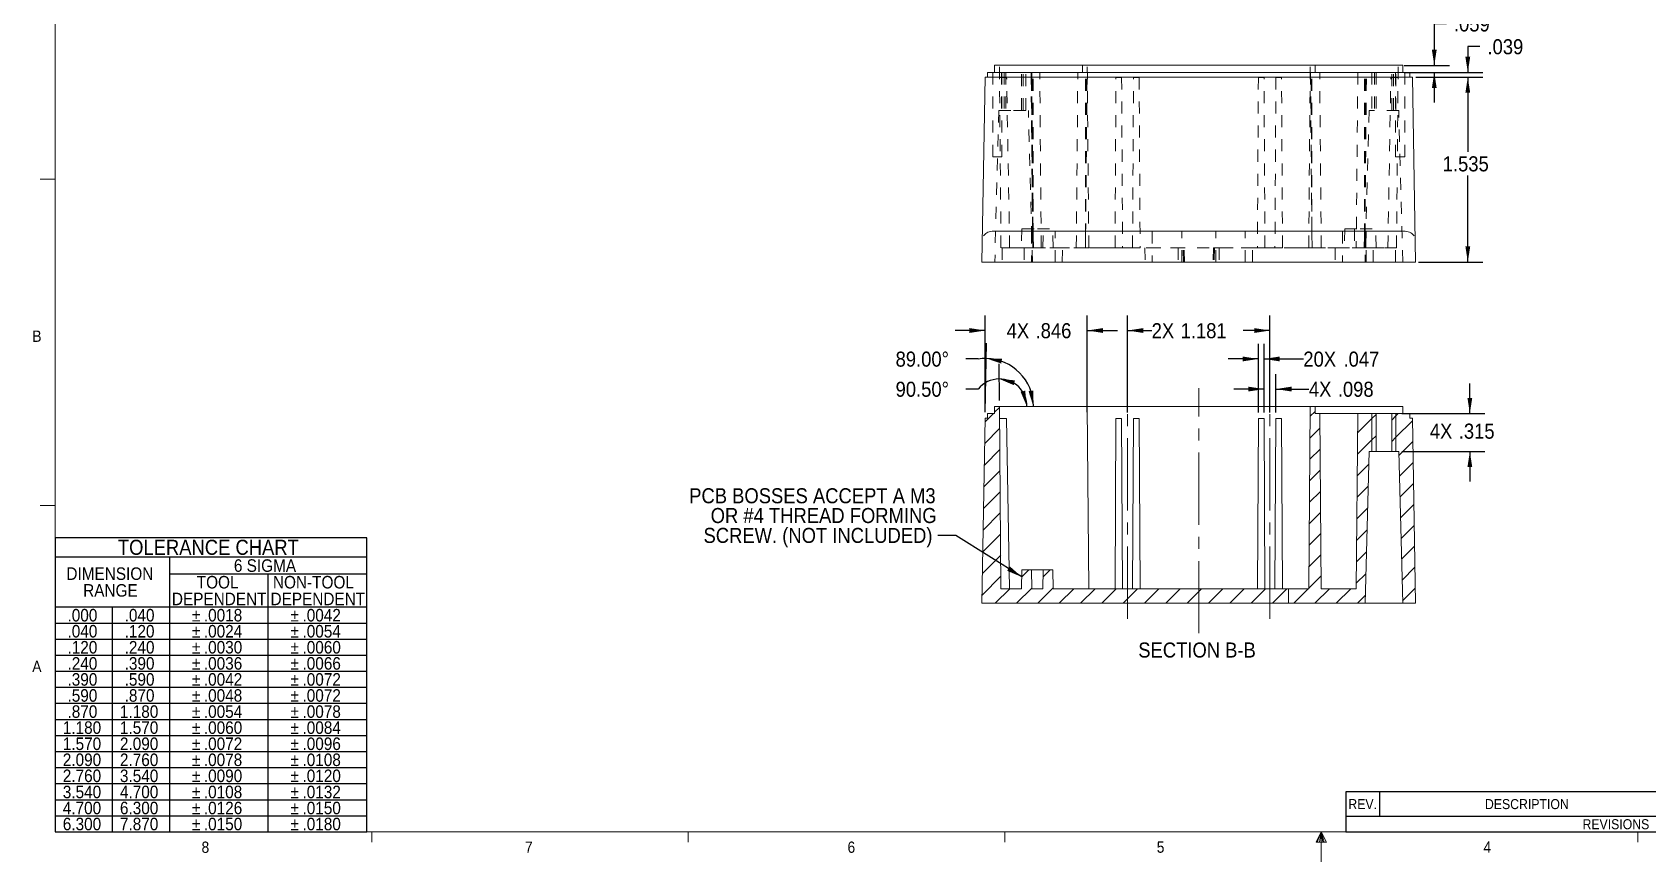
# Model space of a CAD drawing. Header units: inches. Extents: x 0.3 to 21.8, y 0.2 to 16.9.
# Drawn here: x 0.33 to 13.73, y 0.16 to 7.05 of the extents above; entities that cross this region are included whole.
import ezdxf

# ---------------------------------------------------------------- set-up
doc = ezdxf.new("R2010")
doc.units = ezdxf.units.IN
doc.header["$MEASUREMENT"] = 0
for name, pattern in [('SLD-Center', [0.75, 0.6, -0.05, 0.05, -0.05]), ('SLD-Dashed', [0.075, 0.05, -0.025]), ('SLD-Solid', [0])]:
    doc.linetypes.add(name, pattern=pattern)
doc.layers.add('SLD-0', color=7, linetype='SLD-Solid')
doc.styles.add('SLDTEXTSTYLE1', font='GOTHIC.TTF', dxfattribs={"width": 0.913})
doc.styles.get("Standard").update_dxf_attribs({"font": 'GOTHIC.TTF'})
doc.dimstyles.new('SLDDIMSTYLE1', dxfattribs={"dimtxt": 0.125, "dimasz": 0.13, "dimexe": 0, "dimexo": 0.0625, "dimgap": 0.03125, "dimtad": 0, "dimtih": 1, "dimtoh": 1, "dimdec": 3, "dimrnd": 1e-09, "dimzin": 12, "dimdsep": 46, "dimtxsty": 'SLDTEXTSTYLE1', "dimsah": 1, "dimcen": 0.09, "dimadec": 0, "dimazin": 3, "dimtfac": 1, "dimtdec": 3, "dimtofl": 0, "dimtmove": 0, "dimatfit": 3, "dimfxl": 0, "dimfrac": 2, "dimtolj": 1, "dimtzin": 12, "dimarcsym": 0})
doc.dimstyles.new('SLDDIMSTYLE12', dxfattribs={"dimtxt": 0.125, "dimasz": 0.13, "dimexe": 0, "dimexo": 0.0625, "dimgap": 0.03125, "dimtad": 0, "dimtih": 1, "dimtoh": 1, "dimdec": 4, "dimzin": 4, "dimdsep": 46, "dimtxsty": 'SLDTEXTSTYLE1', "dimsah": 1, "dimcen": 0.09, "dimazin": 1, "dimtfac": 1, "dimtofl": 0, "dimtmove": 0, "dimatfit": 3, "dimfxl": 0, "dimfrac": 2, "dimtolj": 1, "dimtzin": 12, "dimarcsym": 0})
doc.dimstyles.new('SLDDIMSTYLE13', dxfattribs={"dimtxt": 0, "dimasz": 0.13, "dimexe": 0, "dimexo": 0.0625, "dimgap": 0, "dimtad": 0, "dimtih": 1, "dimtoh": 1, "dimdec": 0, "dimrnd": 1e-09, "dimzin": 0, "dimdsep": 46, "dimtxsty": 'Standard', "dimsah": 1, "dimcen": 0.09, "dimadec": 0, "dimazin": 0, "dimtfac": 0.13, "dimtdec": 0, "dimtofl": 0, "dimtmove": 0, "dimatfit": 3, "dimfxl": 0, "dimfrac": 2, "dimtolj": 1, "dimtzin": 0, "dimarcsym": 0})
doc.dimstyles.new('SLDDIMSTYLE6', dxfattribs={"dimtxt": 0.125, "dimasz": 0.13, "dimexe": 0, "dimexo": 0.0625, "dimgap": 0.03125, "dimtad": 0, "dimtih": 1, "dimtoh": 1, "dimdec": 3, "dimrnd": 1e-09, "dimzin": 12, "dimdsep": 46, "dimtxsty": 'SLDTEXTSTYLE1', "dimsah": 1, "dimcen": 0.09, "dimadec": 0, "dimazin": 3, "dimtfac": 1, "dimtdec": 3, "dimtmove": 0, "dimatfit": 0, "dimfxl": 0, "dimfrac": 2, "dimtolj": 1, "dimtzin": 12, "dimarcsym": 0})

# ---------------------------------------------------------------- blocks, each defined once
blk = doc.blocks.new('SW_TABLEANNOTATION_0')
at = {"layer": 'SLD-0', "color": 0}
for p, q in [((0, 0), (0, -2.439)), ((2.583, 0), (0, 0)), ((2.583, -2.439), (2.583, 0)), ((0, -0.156), (2.583, -0.156)), ((0.948, -0.156), (0.948, -2.439)), ((0.948, -0.298), (2.583, -0.298)), ((1.764, -0.298), (1.764, -2.439)), ((0, -0.572), (2.583, -0.572)), ((0.471, -0.572), (0.471, -2.439)), ((0, -0.706), (2.583, -0.706)), ((0, -0.839), (2.583, -0.839)), ((0, -0.972), (2.583, -0.972)), ((0, -1.106), (2.583, -1.106)), ((0, -1.239), (2.583, -1.239)), ((0, -1.372), (2.583, -1.372)), ((0, -1.506), (2.583, -1.506)), ((0, -1.639), (2.583, -1.639)), ((0, -1.773), (2.583, -1.773)), ((0, -1.906), (2.583, -1.906)), ((0, -2.039), (2.583, -2.039)), ((0, -2.173), (2.583, -2.173)), ((0, -2.306), (2.583, -2.306)), ((0, -2.439), (2.583, -2.439))]:
    blk.add_line(p, q, dxfattribs=at)
at = {"layer": 'SLD-0', "color": 0, "attachment_point": 1, "style": 'SLDTEXTSTYLE1'}
for s, insert, char_height in [('TOLERANCE CHART', (0.519, -0.015), 0.125), ('DIMENSION ', (0.092, -0.244), 0.1042), ('6 SIGMA', (1.481, -0.177), 0.1042), ('RANGE', (0.231, -0.383), 0.1042), ('TOOL', (1.173, -0.315), 0.1042), ('NON-TOOL', (1.805, -0.315), 0.1042), ('DEPENDENT', (0.967, -0.454), 0.1042), ('DEPENDENT', (1.785, -0.454), 0.1042), ('.000', (0.101, -0.589), 0.1042), ('.040', (0.575, -0.589), 0.1042), ('%%p', (1.133, -0.589), 0.1042), ('.0018', (1.232, -0.589), 0.1042), ('%%p', (1.951, -0.589), 0.1042), ('.0042', (2.05, -0.589), 0.1042), ('.040', (0.101, -0.722), 0.1042), ('.120', (0.575, -0.722), 0.1042), ('%%p', (1.133, -0.722), 0.1042), ('.0024', (1.232, -0.722), 0.1042), ('%%p', (1.951, -0.722), 0.1042), ('.0054', (2.05, -0.722), 0.1042), ('.120', (0.101, -0.855), 0.1042), ('.240', (0.575, -0.855), 0.1042), ('%%p', (1.133, -0.855), 0.1042), ('.0030', (1.232, -0.855), 0.1042), ('%%p', (1.951, -0.855), 0.1042), ('.0060', (2.05, -0.855), 0.1042), ('.240', (0.101, -0.989), 0.1042), ('.390', (0.575, -0.989), 0.1042), ('%%p', (1.133, -0.989), 0.1042), ('.0036', (1.232, -0.989), 0.1042), ('%%p', (1.951, -0.989), 0.1042), ('.0066', (2.05, -0.989), 0.1042), ('.390', (0.101, -1.122), 0.1042), ('.590', (0.575, -1.122), 0.1042), ('%%p', (1.133, -1.122), 0.1042), ('.0042', (1.232, -1.122), 0.1042), ('%%p', (1.951, -1.122), 0.1042), ('.0072', (2.05, -1.122), 0.1042), ('.590', (0.101, -1.255), 0.1042), ('.870', (0.575, -1.255), 0.1042), ('%%p', (1.133, -1.255), 0.1042), ('.0048', (1.232, -1.255), 0.1042), ('%%p', (1.951, -1.255), 0.1042), ('.0072', (2.05, -1.255), 0.1042), ('.870', (0.101, -1.389), 0.1042), ('1.180', (0.536, -1.389), 0.1042), ('%%p', (1.133, -1.389), 0.1042), ('.0054', (1.232, -1.389), 0.1042), ('%%p', (1.951, -1.389), 0.1042), ('.0078', (2.05, -1.389), 0.1042), ('1.180', (0.062, -1.522), 0.1042), ('1.570', (0.536, -1.522), 0.1042), ('%%p', (1.133, -1.522), 0.1042), ('.0060', (1.232, -1.522), 0.1042), ('%%p', (1.951, -1.522), 0.1042), ('.0084', (2.05, -1.522), 0.1042), ('1.570', (0.062, -1.656), 0.1042), ('2.090', (0.536, -1.656), 0.1042), ('%%p', (1.133, -1.656), 0.1042), ('.0072', (1.232, -1.656), 0.1042), ('%%p', (1.951, -1.656), 0.1042), ('.0096', (2.05, -1.656), 0.1042), ('2.090', (0.062, -1.789), 0.1042), ('2.760', (0.536, -1.789), 0.1042), ('%%p', (1.133, -1.789), 0.1042), ('.0078', (1.232, -1.789), 0.1042), ('%%p', (1.951, -1.789), 0.1042), ('.0108', (2.05, -1.789), 0.1042), ('2.760', (0.062, -1.922), 0.1042), ('3.540', (0.536, -1.922), 0.1042), ('%%p', (1.133, -1.922), 0.1042), ('.0090', (1.232, -1.922), 0.1042), ('%%p', (1.951, -1.922), 0.1042), ('.0120', (2.05, -1.922), 0.1042), ('3.540', (0.062, -2.056), 0.1042), ('4.700', (0.536, -2.056), 0.1042), ('%%p', (1.133, -2.056), 0.1042), ('.0108', (1.232, -2.056), 0.1042), ('%%p', (1.951, -2.056), 0.1042), ('.0132', (2.05, -2.056), 0.1042), ('4.700', (0.062, -2.189), 0.1042), ('6.300', (0.536, -2.189), 0.1042), ('%%p', (1.133, -2.189), 0.1042), ('.0126', (1.232, -2.189), 0.1042), ('%%p', (1.951, -2.189), 0.1042), ('.0150', (2.05, -2.189), 0.1042), ('6.300', (0.062, -2.322), 0.1042), ('7.870', (0.536, -2.322), 0.1042), ('%%p', (1.133, -2.322), 0.1042), ('.0150', (1.232, -2.322), 0.1042), ('%%p', (1.951, -2.322), 0.1042), ('.0180', (2.05, -2.322), 0.1042)]:
    blk.add_mtext(s, dxfattribs=dict(at, insert=insert, char_height=char_height))
blk = doc.blocks.new('SW_TABLEANNOTATION_1')
at = {"layer": 'SLD-0', "color": 0}
for p, q in [((0, 0), (0, -0.333)), ((4.472, 0), (0, 0)), ((4.472, -0.333), (4.472, 0)), ((0.278, 0), (0.278, -0.204)), ((2.729, 0), (2.729, -0.204)), ((3.062, 0), (3.062, -0.204)), ((3.435, 0), (3.435, -0.204)), ((3.863, 0), (3.863, -0.204)), ((0, -0.204), (4.472, -0.204)), ((0, -0.333), (4.472, -0.333))]:
    blk.add_line(p, q, dxfattribs=at)
at = {"layer": 'SLD-0', "color": 0, "attachment_point": 1, "style": 'SLDTEXTSTYLE1'}
for s, insert, char_height in [('REV.', (0.021, -0.061), 0.0833), ('DESCRIPTION', (1.154, -0.061), 0.08333), ('ZONE', (2.75, -0.061), 0.0833), ('BY', (3.184, -0.061), 0.0833), ("APPR'D", (3.456, -0.061), 0.0833), ('DATE', (4.031, -0.061), 0.0833), ('REVISIONS', (1.963, -0.228), 0.0833)]:
    blk.add_mtext(s, dxfattribs=dict(at, insert=insert, char_height=char_height))
blk = doc.blocks.new('*D56')
at = {"layer": 'SLD-0'}
for p, q in [((11.828, 6.675), (12.363, 6.675)), ((12.238, 6.675), (12.238, 6.056)), ((12.238, 5.14), (12.238, 5.858)), ((11.828, 5.14), (12.363, 5.14))]:
    blk.add_line(p, q, dxfattribs=at)
for points in [[(12.238, 6.675), (12.218, 6.545), (12.258, 6.545)], [(12.238, 5.14), (12.258, 5.27), (12.218, 5.27)]]:
    blk.add_solid(points, dxfattribs=at)
at = {"layer": 'SLD-0', "insert": (12.03, 6.018), "char_height": 0.125, "attachment_point": 1, "style": 'SLDTEXTSTYLE1'}
blk.add_mtext('1.535', dxfattribs=at)
blk = doc.blocks.new('*D57')
at = {"layer": 'SLD-0'}
for p, q in [((12.338, 6.929), (12.238, 6.929)), ((12.238, 6.929), (12.238, 6.714)), ((11.808, 6.714), (12.363, 6.714)), ((11.808, 6.675), (12.363, 6.675)), ((12.238, 6.675), (12.238, 6.425))]:
    blk.add_line(p, q, dxfattribs=at)
for points in [[(12.238, 6.714), (12.258, 6.844), (12.218, 6.844)], [(12.238, 6.675), (12.218, 6.545), (12.258, 6.545)]]:
    blk.add_solid(points, dxfattribs=at)
at = {"layer": 'SLD-0', "insert": (12.401, 6.99), "char_height": 0.125, "attachment_point": 1, "style": 'SLDTEXTSTYLE1'}
blk.add_mtext('.039', dxfattribs=at)
blk = doc.blocks.new('*D58')
at = {"layer": 'SLD-0'}
for p, q in [((12.06, 7.118), (11.96, 7.118)), ((11.96, 7.118), (11.96, 6.773)), ((11.71, 6.773), (12.085, 6.773)), ((11.71, 6.714), (12.085, 6.714)), ((11.96, 6.714), (11.96, 6.464))]:
    blk.add_line(p, q, dxfattribs=at)
for points in [[(11.96, 6.773), (11.98, 6.903), (11.94, 6.903)], [(11.96, 6.714), (11.94, 6.584), (11.98, 6.584)]]:
    blk.add_solid(points, dxfattribs=at)
at = {"layer": 'SLD-0', "insert": (12.123, 7.179), "char_height": 0.125, "attachment_point": 1, "style": 'SLDTEXTSTYLE1'}
blk.add_mtext('.059', dxfattribs=at)
blk = doc.blocks.new('*D59')
at = {"layer": 'SLD-0'}
for p, q in [((9.416, 3.892), (9.416, 4.697)), ((10.597, 3.892), (10.597, 4.697)), ((9.416, 4.572), (9.616, 4.572)), ((10.597, 4.572), (10.374, 4.572))]:
    blk.add_line(p, q, dxfattribs=at)
for points in [[(9.416, 4.572), (9.546, 4.552), (9.546, 4.592)], [(10.597, 4.572), (10.467, 4.592), (10.467, 4.552)]]:
    blk.add_solid(points, dxfattribs=at)
at = {"layer": 'SLD-0', "char_height": 0.125, "attachment_point": 1, "style": 'SLDTEXTSTYLE1'}
for s, insert in [('2X ', (9.616, 4.633, -4.134)), ('1.181', (9.856, 4.633, -4.134))]:
    blk.add_mtext(s, dxfattribs=dict(at, insert=insert))
blk = doc.blocks.new('*D60')
at = {"layer": 'SLD-0'}
for p, q in [((10.548, 3.892), (10.548, 4.211)), ((10.646, 3.892), (10.646, 4.211)), ((10.548, 4.086), (10.298, 4.086)), ((10.646, 4.086), (10.92, 4.086))]:
    blk.add_line(p, q, dxfattribs=at)
for points in [[(10.548, 4.086), (10.418, 4.106), (10.418, 4.066)], [(10.646, 4.086), (10.776, 4.066), (10.776, 4.106)]]:
    blk.add_solid(points, dxfattribs=at)
at = {"layer": 'SLD-0', "char_height": 0.125, "attachment_point": 1, "style": 'SLDTEXTSTYLE1'}
for s, insert in [('4X ', (10.92, 4.147, -4.134)), ('.098', (11.16, 4.147, -4.134))]:
    blk.add_mtext(s, dxfattribs=dict(at, insert=insert))
blk = doc.blocks.new('*D61')
at = {"layer": 'SLD-0'}
for p, q in [((12.255, 3.883), (12.255, 4.133)), ((11.692, 3.883), (12.38, 3.883)), ((11.692, 3.568), (12.38, 3.568)), ((12.255, 3.568), (12.255, 3.318))]:
    blk.add_line(p, q, dxfattribs=at)
for points in [[(12.255, 3.883), (12.275, 4.013), (12.235, 4.013)], [(12.255, 3.568), (12.235, 3.438), (12.275, 3.438)]]:
    blk.add_solid(points, dxfattribs=at)
at = {"layer": 'SLD-0', "char_height": 0.125, "attachment_point": 1, "style": 'SLDTEXTSTYLE1'}
for s, insert in [('4X ', (11.923, 3.799, 0.122)), ('.315', (12.163, 3.799, 0.122))]:
    blk.add_mtext(s, dxfattribs=dict(at, insert=insert))
blk = doc.blocks.new('*D62')
at = {"layer": 'SLD-0'}
for p, q in [((8.236, 3.894), (8.246, 4.466)), ((8.176, 4.336), (8.076, 4.336))]:
    blk.add_line(p, q, dxfattribs=at)
for start, end in [(89, 98.7541), (0, 89)]:
    blk.add_arc((8.237, 3.942), 0.398, start, end, dxfattribs=at)
for points in [[(8.244, 4.341), (8.368, 4.298), (8.375, 4.338)], [(8.635, 3.942), (8.634, 4.074), (8.595, 4.068)]]:
    blk.add_solid(points, dxfattribs=at)
at = {"layer": 'SLD-0', "insert": (7.492, 4.397, 0.122), "char_height": 0.125, "attachment_point": 1, "style": 'SLDTEXTSTYLE1'}
blk.add_mtext('89.00°', dxfattribs=at)
blk = doc.blocks.new('*D63')
at = {"layer": 'SLD-0'}
for p, q in [((8.353, 3.992), (8.35, 4.296)), ((8.176, 4.086), (8.076, 4.086))]:
    blk.add_line(p, q, dxfattribs=at)
for start, end in [(90.5, 140.8672), (0, 90.5)]:
    blk.add_arc((8.353, 3.942), 0.228, start, end, dxfattribs=at)
for points in [[(8.351, 4.171), (8.472, 4.119), (8.482, 4.158)], [(8.581, 3.942), (8.567, 4.073), (8.529, 4.063)]]:
    blk.add_solid(points, dxfattribs=at)
at = {"layer": 'SLD-0', "insert": (7.492, 4.147, 0.122), "char_height": 0.125, "attachment_point": 1, "style": 'SLDTEXTSTYLE1'}
blk.add_mtext('90.50°', dxfattribs=at)
blk = doc.blocks.new('*D64')
at = {"layer": 'SLD-0'}
for p, q in [((10.501, 3.892), (10.501, 4.461)), ((10.548, 3.892), (10.548, 4.461)), ((10.501, 4.336), (10.251, 4.336)), ((10.548, 4.336), (10.874, 4.336))]:
    blk.add_line(p, q, dxfattribs=at)
for points in [[(10.501, 4.336), (10.371, 4.356), (10.371, 4.316)], [(10.548, 4.336), (10.678, 4.316), (10.678, 4.356)]]:
    blk.add_solid(points, dxfattribs=at)
at = {"layer": 'SLD-0', "char_height": 0.125, "attachment_point": 1, "style": 'SLDTEXTSTYLE1'}
for s, insert in [('20X ', (10.874, 4.397, -2.029)), ('.047', (11.207, 4.397, -2.029))]:
    blk.add_mtext(s, dxfattribs=dict(at, insert=insert))
blk = doc.blocks.new('*D65')
at = {"layer": 'SLD-0'}
for p, q in [((8.235, 3.894), (8.235, 4.697)), ((9.082, 3.894), (9.082, 4.697)), ((8.235, 4.572), (7.985, 4.572)), ((9.082, 4.572), (9.332, 4.572))]:
    blk.add_line(p, q, dxfattribs=at)
for points in [[(8.235, 4.572), (8.105, 4.592), (8.105, 4.552)], [(9.082, 4.572), (9.212, 4.552), (9.212, 4.592)]]:
    blk.add_solid(points, dxfattribs=at)
at = {"layer": 'SLD-0', "char_height": 0.125, "attachment_point": 1, "style": 'SLDTEXTSTYLE1'}
for s, insert in [('4X ', (8.413, 4.633)), ('.846', (8.653, 4.633))]:
    blk.add_mtext(s, dxfattribs=dict(at, insert=insert))
blk = doc.blocks.new('SW_NOTE_5')
at = {"layer": 'SLD-0', "color": 0, "char_height": 0.125, "attachment_point": 3, "style": 'SLDTEXTSTYLE1'}
for s, insert in [('PCB BOSSES ACCEPT A M3 ', (-0.018, 0.392)), ('OR #4 THREAD FORMING ', (-0.01, 0.228)), ('SCREW. (NOT INCLUDED)', (-0.044, 0.063))]:
    blk.add_mtext(s, dxfattribs=dict(at, insert=insert))

msp = doc.modelspace()

# ---------------------------------------------------------------- hatches: boundary and pattern name
at = {"linetype": 'SLD-Solid', "lineweight": 0}
h = msp.add_hatch(dxfattribs=at)
h.set_pattern_fill('ANSI31', style=0)
h.paths.add_polyline_path([(8.66817, 2.30859), (8.66817, 2.42859), (8.62205, 2.42859), (8.62067, 2.58607), (8.54022, 2.58607), (8.53609, 2.42859), (8.36631, 2.42859), (8.3531, 3.94245), (8.31373, 3.94245), (8.31373, 3.8834), (8.25479, 3.8834), (8.25479, 3.84403), (8.2351, 3.84403), (8.2083, 2.30859)], flags=0)
h = msp.add_hatch(dxfattribs=at)
h.set_pattern_fill('ANSI31', style=0)
h.paths.add_polyline_path([(11.02234, 2.42859), (11.00964, 3.8834), (10.97101, 3.8834), (10.97101, 3.94245), (10.93164, 3.94245), (10.91843, 2.42859), (10.75123, 2.42859), (10.75123, 2.30859), (11.3861, 2.30859), (11.41909, 3.5684), (11.4421, 3.5684), (11.4421, 3.8834), (11.32556, 3.8834), (11.31287, 2.42859)], flags=0)
h = msp.add_hatch(dxfattribs=at)
h.set_pattern_fill('ANSI31', style=0)
h.paths.add_polyline_path([(11.47714, 3.8834), (11.4421, 3.8834), (11.4421, 3.5684), (11.47714, 3.5684)], flags=0)
h = msp.add_hatch(dxfattribs=at)
h.set_pattern_fill('ANSI31', style=0)
h.paths.add_polyline_path([(11.60706, 3.5684), (11.6421, 3.5684), (11.6421, 3.8834), (11.60706, 3.8834)], flags=0)
h = msp.add_hatch(dxfattribs=at)
h.set_pattern_fill('ANSI31', style=0)
h.paths.add_polyline_path([(11.8049, 2.30859), (11.7781, 3.84403), (11.75842, 3.84403), (11.75842, 3.8834), (11.6421, 3.8834), (11.6421, 3.5684), (11.66511, 3.5684), (11.6981, 2.30859)], flags=0)
h = msp.add_hatch(dxfattribs=at)
h.set_pattern_fill('ANSI31', style=0)
h.paths.add_polyline_path([(8.71567, 2.58607), (8.7143, 2.42859), (8.66817, 2.42859), (8.66817, 2.30859), (10.75123, 2.30859), (10.75123, 2.42859), (8.80025, 2.42859), (8.79612, 2.58607)], flags=0)

# ---------------------------------------------------------------- linework, layer by layer
at = {"color": 7, "linetype": 'SLD-Solid', "lineweight": 0}
for p, q in [((0.52288, 16.6606), (0.52288, 0.4106)), ((0.52288, 5.8276), (0.39788, 5.8276)), ((0.52288, 3.1196), (0.39788, 3.1196)), ((21.52288, 0.4106), (0.52288, 0.4106)), ((3.14788, 0.4106), (3.14788, 0.3258)), ((5.77288, 0.4106), (5.77288, 0.3258)), ((8.39788, 0.4106), (8.39788, 0.3258)), ((11.02288, 0.4106), (10.9809, 0.32498)), ((11.02288, 0.4106), (10.98907, 0.32498)), ((11.02288, 0.4106), (11.00855, 0.32498)), ((11.02288, 0.4106), (11.02288, 0.16291)), ((11.02288, 0.4106), (11.067, 0.32498)), ((11.02288, 0.4106), (11.04596, 0.32498)), ((11.02288, 0.4106), (11.03583, 0.32498)), ((13.64788, 0.4106), (13.64788, 0.3258)), ((10.9809, 0.32498), (11.067, 0.32498))]:
    msp.add_line(p, q, dxfattribs=at)
at = {"color": 7, "linetype": 'SLD-Solid', "lineweight": 15}
for p, q in [((8.25479, 6.71432), (8.25479, 6.67495)), ((8.25479, 6.71432), (8.4711, 6.71432)), ((8.31373, 6.77338), (8.31373, 6.71432)), ((8.31373, 6.77338), (8.4711, 6.77338)), ((8.4711, 6.77338), (8.82556, 6.77338)), ((8.4711, 6.71432), (11.5421, 6.71432)), ((8.82556, 6.77338), (9.04219, 6.77338)), ((9.04219, 6.77338), (9.04219, 6.71432)), ((9.04219, 6.77338), (9.19956, 6.77338)), ((9.19956, 6.77338), (10.81364, 6.77338)), ((10.81364, 6.77338), (10.97101, 6.77338)), ((10.97101, 6.77338), (10.97101, 6.71432)), ((10.97101, 6.77338), (11.18764, 6.77338)), ((11.18764, 6.77338), (11.5421, 6.77338)), ((11.5421, 6.77338), (11.69947, 6.77338)), ((11.5421, 6.71432), (11.75842, 6.71432)), ((11.69947, 6.77338), (11.69947, 6.71432)), ((11.75842, 6.71432), (11.75842, 6.67495)), ((8.2083, 5.13952), (8.2351, 6.67495)), ((8.2351, 6.67495), (8.4711, 6.67495)), ((8.4711, 6.67495), (11.5421, 6.67495)), ((11.5421, 6.67495), (11.7781, 6.67495)), ((11.8049, 5.13952), (11.7781, 6.67495)), ((8.29414, 5.39542), (8.42309, 5.39542)), ((8.42309, 5.39542), (8.57155, 5.39542)), ((8.57155, 5.39542), (11.44165, 5.39542)), ((11.44165, 5.39542), (11.59011, 5.39542)), ((11.59011, 5.39542), (11.71907, 5.39542)), ((8.2083, 5.13952), (8.21725, 5.13952)), ((8.38141, 5.13952), (8.21725, 5.13952)), ((8.57155, 5.13952), (8.38141, 5.13952)), ((11.44165, 5.13952), (8.57155, 5.13952)), ((11.63179, 5.13952), (11.44165, 5.13952)), ((11.79595, 5.13952), (11.63179, 5.13952)), ((11.79595, 5.13952), (11.8049, 5.13952)), ((8.31373, 3.8834), (8.31373, 3.94245)), ((8.3531, 3.94245), (8.31373, 3.94245)), ((8.3531, 3.94245), (8.36631, 2.42859)), ((8.4711, 3.94245), (8.3531, 3.94245)), ((8.82556, 3.94245), (8.4711, 3.94245)), ((9.08156, 3.94245), (8.82556, 3.94245)), ((9.09477, 2.42859), (9.08156, 3.94245)), ((9.19956, 3.94245), (9.08156, 3.94245)), ((10.81364, 3.94245), (9.19956, 3.94245)), ((10.93164, 3.94245), (10.81364, 3.94245)), ((10.91843, 2.42859), (10.93164, 3.94245)), ((10.97101, 3.94245), (10.93164, 3.94245)), ((10.97101, 3.94245), (10.97101, 3.8834)), ((10.97101, 3.94245), (11.18764, 3.94245)), ((11.18764, 3.94245), (11.5421, 3.94245)), ((11.5421, 3.94245), (11.69947, 3.94245)), ((11.69947, 3.94245), (11.69947, 3.8834)), ((8.2351, 3.84403), (8.2083, 2.30859)), ((8.25479, 3.84403), (8.2351, 3.84403)), ((8.25479, 3.84403), (8.25479, 3.8834)), ((8.31373, 3.8834), (8.25479, 3.8834)), ((8.35397, 3.84245), (8.41334, 3.84245)), ((8.43802, 2.42859), (8.41334, 3.84245)), ((9.31199, 2.42859), (9.31989, 3.84245)), ((9.36689, 3.84245), (9.31989, 3.84245)), ((9.37478, 2.42859), (9.36689, 3.84245)), ((9.45742, 2.42859), (9.46531, 3.84245)), ((9.51231, 3.84245), (9.46531, 3.84245)), ((9.52021, 2.42859), (9.51231, 3.84245)), ((10.49299, 2.42859), (10.50089, 3.84245)), ((10.50089, 3.84245), (10.54789, 3.84245)), ((10.55578, 2.42859), (10.54789, 3.84245)), ((10.63842, 2.42859), (10.64631, 3.84245)), ((10.64631, 3.84245), (10.69331, 3.84245)), ((10.70121, 2.42859), (10.69331, 3.84245)), ((11.00964, 3.8834), (10.97101, 3.8834)), ((11.02234, 2.42859), (11.00964, 3.8834)), ((11.18764, 3.8834), (11.00964, 3.8834)), ((11.32556, 3.8834), (11.18764, 3.8834)), ((11.31287, 2.42859), (11.32556, 3.8834)), ((11.4421, 3.8834), (11.32556, 3.8834)), ((11.4421, 3.8834), (11.4421, 3.5684)), ((11.47714, 3.8834), (11.4421, 3.8834)), ((11.47714, 3.8834), (11.47714, 3.5684)), ((11.60706, 3.8834), (11.47714, 3.8834)), ((11.60706, 3.5684), (11.60706, 3.8834)), ((11.6421, 3.8834), (11.60706, 3.8834)), ((11.6421, 3.5684), (11.6421, 3.8834)), ((11.75842, 3.8834), (11.6421, 3.8834)), ((11.75842, 3.8834), (11.75842, 3.84403)), ((11.7781, 3.84403), (11.75842, 3.84403)), ((11.8049, 2.30859), (11.7781, 3.84403)), ((11.41909, 3.5684), (11.3861, 2.30859)), ((11.4421, 3.5684), (11.41909, 3.5684)), ((11.47714, 3.5684), (11.4421, 3.5684)), ((11.60706, 3.5684), (11.47714, 3.5684)), ((11.6421, 3.5684), (11.60706, 3.5684)), ((11.66511, 3.5684), (11.6421, 3.5684)), ((11.6981, 2.30859), (11.66511, 3.5684)), ((8.53609, 2.42859), (8.54022, 2.58607)), ((8.62067, 2.58607), (8.54022, 2.58607)), ((8.62067, 2.58607), (8.62205, 2.42859)), ((8.71567, 2.58607), (8.62067, 2.58607)), ((8.7143, 2.42859), (8.71567, 2.58607)), ((8.79612, 2.58607), (8.71567, 2.58607)), ((8.79612, 2.58607), (8.80025, 2.42859)), ((8.53609, 2.42859), (8.36631, 2.42859)), ((8.66817, 2.42859), (8.62205, 2.42859)), ((8.7143, 2.42859), (8.66817, 2.42859)), ((10.75123, 2.42859), (8.80025, 2.42859)), ((10.75123, 2.42859), (10.75123, 2.30859)), ((10.91843, 2.42859), (10.75123, 2.42859)), ((11.31287, 2.42859), (11.02234, 2.42859)), ((8.66817, 2.30859), (8.2083, 2.30859)), ((10.75123, 2.30859), (8.66817, 2.30859)), ((11.3861, 2.30859), (10.75123, 2.30859)), ((11.3861, 2.30859), (11.6981, 2.30859)), ((11.8049, 2.30859), (11.6981, 2.30859))]:
    msp.add_line(p, q, dxfattribs=at)
at = {"color": 7, "linetype": 'SLD-Dashed', "lineweight": 0}
for p, q in [((8.29879, 6.71432), (8.29879, 6.01432)), ((8.36631, 5.25952), (8.3531, 6.77338)), ((8.3711, 6.71432), (8.3711, 6.39932)), ((8.3711, 6.71432), (8.3711, 6.39932)), ((8.37379, 6.01432), (8.37379, 6.71432)), ((8.39236, 6.71432), (8.39236, 6.39932)), ((8.40614, 6.71432), (8.40614, 6.39932)), ((8.53606, 6.39932), (8.53606, 6.71432)), ((8.54984, 6.39932), (8.54984, 6.71432)), ((8.5711, 6.39932), (8.5711, 6.71432)), ((8.5711, 6.39932), (8.5711, 6.71432)), ((8.61589, 6.71432), (8.6277, 5.36091)), ((8.6277, 5.36091), (8.6196, 6.71432)), ((8.62102, 6.71432), (8.63283, 5.36091)), ((8.63283, 5.36091), (8.62447, 6.71432)), ((8.6277, 5.36091), (8.6277, 6.71432)), ((8.63283, 5.36091), (8.63283, 6.71432)), ((8.70033, 5.25952), (8.68764, 6.71432)), ((8.99086, 5.25952), (9.00356, 6.71432)), ((9.0684, 5.36091), (9.07586, 6.71432)), ((9.0684, 5.36091), (9.0684, 6.71432)), ((9.0684, 5.36091), (9.08022, 6.71432)), ((9.09477, 5.25952), (9.08156, 6.77338)), ((10.91843, 5.25952), (10.93164, 6.77338)), ((10.93299, 6.71432), (10.9448, 5.36091)), ((10.9448, 5.36091), (10.93734, 6.71432)), ((10.9448, 5.36091), (10.9448, 6.71432)), ((11.02234, 5.25952), (11.00964, 6.71432)), ((11.32556, 6.71432), (11.31287, 5.25952)), ((11.38037, 5.36091), (11.38873, 6.71432)), ((11.38037, 5.36091), (11.38037, 6.71432)), ((11.38037, 5.36091), (11.39218, 6.71432)), ((11.3855, 5.36091), (11.3936, 6.71432)), ((11.3855, 5.36091), (11.3855, 6.71432)), ((11.3855, 5.36091), (11.39731, 6.71432)), ((11.4421, 6.71432), (11.4421, 6.39932)), ((11.4421, 6.71432), (11.4421, 6.39932)), ((11.46336, 6.71432), (11.46336, 6.39932)), ((11.47714, 6.71432), (11.47714, 6.39932)), ((11.60706, 6.39932), (11.60706, 6.71432)), ((11.62084, 6.39932), (11.62084, 6.71432)), ((11.63942, 6.71432), (11.63942, 6.01432)), ((11.6421, 6.39932), (11.6421, 6.71432)), ((11.6421, 6.39932), (11.6421, 6.71432)), ((11.64689, 5.25952), (11.6601, 6.77338)), ((11.71442, 6.01432), (11.71442, 6.71432)), ((8.35397, 6.67338), (8.41334, 6.67338)), ((8.43802, 5.25952), (8.41334, 6.67338)), ((9.31199, 5.25952), (9.31989, 6.67338)), ((9.31989, 6.67338), (9.36689, 6.67338)), ((9.36689, 6.67338), (9.37478, 5.25952)), ((9.45742, 5.25952), (9.46531, 6.67338)), ((9.46531, 6.67338), (9.51231, 6.67338)), ((9.51231, 6.67338), (9.52021, 5.25952)), ((10.50089, 6.67338), (10.49299, 5.25952)), ((10.54789, 6.67338), (10.50089, 6.67338)), ((10.55578, 5.25952), (10.54789, 6.67338)), ((10.64631, 6.67338), (10.63842, 5.25952)), ((10.69331, 6.67338), (10.64631, 6.67338)), ((10.70121, 5.25952), (10.69331, 6.67338)), ((11.57518, 5.25952), (11.59986, 6.67338)), ((11.65923, 6.67338), (11.59986, 6.67338)), ((8.34809, 6.39932), (8.3151, 5.13952)), ((8.34809, 6.39932), (8.4711, 6.39932)), ((8.4711, 6.39932), (8.59411, 6.39932)), ((8.6271, 5.13952), (8.59411, 6.39932)), ((11.41909, 6.39932), (11.3861, 5.13952)), ((11.66511, 6.39932), (11.41909, 6.39932)), ((11.6981, 5.13952), (11.66511, 6.39932)), ((8.29879, 6.01432), (8.37379, 6.01432)), ((11.71442, 6.01432), (11.63942, 6.01432)), ((8.54022, 5.417), (8.53609, 5.25952)), ((8.54022, 5.417), (8.66817, 5.417)), ((8.6188, 5.39542), (8.6188, 5.13952)), ((8.62067, 5.417), (8.62205, 5.25952)), ((8.63495, 5.25952), (8.63283, 5.36091)), ((8.66817, 5.417), (8.79612, 5.417)), ((8.7143, 5.25952), (8.71567, 5.417)), ((8.80025, 5.25952), (8.79612, 5.417)), ((8.81566, 5.13952), (8.81566, 5.39542)), ((9.62077, 5.39542), (9.62077, 5.13952)), ((9.8659, 5.13952), (9.8659, 5.39542)), ((10.1473, 5.13952), (10.1473, 5.39542)), ((10.39243, 5.13952), (10.39243, 5.39542)), ((11.19755, 5.39542), (11.19755, 5.13952)), ((11.21708, 5.417), (11.21295, 5.25952)), ((11.21708, 5.417), (11.34503, 5.417)), ((11.29753, 5.417), (11.2989, 5.25952)), ((11.34503, 5.417), (11.47298, 5.417)), ((11.37825, 5.25952), (11.38037, 5.36091)), ((11.39116, 5.25952), (11.39253, 5.417)), ((11.3944, 5.13952), (11.3944, 5.39542)), ((11.47711, 5.25952), (11.47298, 5.417)), ((8.4711, 5.25952), (8.36631, 5.25952)), ((8.37599, 5.25763), (8.37496, 5.13952)), ((8.3773, 5.25763), (8.37599, 5.25763)), ((8.3773, 5.25763), (8.45846, 5.25763)), ((8.45846, 5.25763), (8.57155, 5.25763)), ((8.62991, 5.25952), (8.4711, 5.25952)), ((8.55872, 5.25763), (8.55975, 5.13952)), ((8.57155, 5.25763), (9.8559, 5.25763)), ((8.62991, 5.25952), (8.63495, 5.25952)), ((8.63495, 5.25952), (9.06594, 5.25952)), ((8.87471, 5.13952), (8.87574, 5.25763)), ((9.09477, 5.25952), (9.06594, 5.25952)), ((9.19956, 5.25952), (9.09477, 5.25952)), ((9.31199, 5.25952), (9.19956, 5.25952)), ((9.31199, 5.25952), (9.37478, 5.25952)), ((9.45742, 5.25952), (9.37478, 5.25952)), ((9.45742, 5.25952), (9.52021, 5.25952)), ((10.49299, 5.25952), (9.52021, 5.25952)), ((9.56069, 5.25763), (9.56172, 5.13952)), ((9.83624, 5.25763), (9.8367, 5.13952)), ((9.87888, 5.13953), (9.87587, 5.25764)), ((9.88866, 5.13953), (9.8854, 5.25764)), ((10.12785, 5.25764), (10.12443, 5.13954)), ((10.13737, 5.25764), (10.13424, 5.13953)), ((10.1573, 5.25763), (11.44165, 5.25763)), ((10.17696, 5.25763), (10.1765, 5.13952)), ((10.45148, 5.13952), (10.45251, 5.25763)), ((10.55578, 5.25952), (10.49299, 5.25952)), ((10.63842, 5.25952), (10.55578, 5.25952)), ((10.70121, 5.25952), (10.63842, 5.25952)), ((10.81364, 5.25952), (10.70121, 5.25952)), ((10.91843, 5.25952), (10.81364, 5.25952)), ((10.94726, 5.25952), (10.91843, 5.25952)), ((11.37825, 5.25952), (10.94726, 5.25952)), ((11.13746, 5.25763), (11.13849, 5.13952)), ((11.38329, 5.25952), (11.37825, 5.25952)), ((11.5421, 5.25952), (11.38329, 5.25952)), ((11.44165, 5.25763), (11.55474, 5.25763)), ((11.45345, 5.13952), (11.45448, 5.25763)), ((11.64689, 5.25952), (11.5421, 5.25952)), ((11.55474, 5.25763), (11.6359, 5.25763)), ((11.6359, 5.25763), (11.63721, 5.25763)), ((11.63824, 5.13952), (11.63721, 5.25763))]:
    msp.add_line(p, q, dxfattribs=at)
at = {"color": 7, "linetype": 'SLD-Solid', "lineweight": 15}
for points in [[(8.29414, 5.39542), (8.28495, 5.39542), (8.27661, 5.39383), (8.26133, 5.38904), (8.2544, 5.38577), (8.24225, 5.37846), (8.23697, 5.37438), (8.23013, 5.36795), (8.22804, 5.36575), (8.2242, 5.36128), (8.22245, 5.35899), (8.22092, 5.35674)], [(11.71907, 5.39542), (11.72825, 5.39542), (11.73659, 5.39383), (11.75187, 5.38904), (11.7588, 5.38577), (11.77095, 5.37846), (11.77623, 5.37438), (11.78307, 5.36795), (11.78516, 5.36575), (11.789, 5.36128), (11.79075, 5.35899), (11.79228, 5.35674)]]:
    msp.add_open_spline(points, degree=3, knots=[0, 0, 0, 0, 0.25, 0.25, 0.5, 0.5, 0.75, 0.75, 0.875, 0.875, 1, 1, 1, 1], dxfattribs=at)
at = {"color": 7, "linetype": 'SLD-Dashed', "lineweight": 0}
for points in [[(8.62991, 5.25952), (8.62918, 5.29331), (8.62844, 5.32711), (8.6277, 5.36091)], [(9.06594, 5.25952), (9.06675, 5.29331), (9.06757, 5.32711), (9.0684, 5.36091)], [(10.94726, 5.25952), (10.94645, 5.29331), (10.94563, 5.32711), (10.9448, 5.36091)], [(11.38329, 5.25952), (11.38402, 5.29331), (11.38476, 5.32711), (11.3855, 5.36091)]]:
    msp.add_open_spline(points, degree=3, dxfattribs=at)
for points, knots in [([(9.87536, 5.25763), (9.87543, 5.25763), (9.87572, 5.25763), (9.874, 5.25763), (9.87031, 5.25763), (9.86483, 5.25763), (9.85974, 5.25763), (9.85672, 5.25763), (9.8559, 5.25763)], [0, 0, 0, 0, 0.06118948, 0.27603717, 0.49085464, 0.70567973, 0.92056792, 1, 1, 1, 1]), ([(9.87439, 5.25763), (9.87254, 5.25763), (9.86964, 5.25763), (9.8665, 5.25763), (9.86536, 5.25763)], [0, 0, 0, 0, 0.64039529, 1, 1, 1, 1]), ([(9.8848, 5.25763), (9.88487, 5.25763), (9.88514, 5.25763), (9.88329, 5.25763), (9.88015, 5.25763), (9.87751, 5.25763), (9.87662, 5.25763)], [0, 0, 0, 0, 0.11964538, 0.47021854, 0.82090232, 1, 1, 1, 1]), ([(10.13658, 5.25763), (10.1349, 5.25763), (10.13154, 5.25763), (10.12862, 5.25763), (10.12839, 5.25763), (10.12828, 5.25763)], [0, 0, 0, 0, 0.34990398, 0.69981764, 1, 1, 1, 1]), ([(10.1573, 5.25763), (10.15508, 5.25763), (10.15066, 5.25763), (10.14474, 5.25763), (10.14033, 5.25763), (10.13784, 5.25763), (10.13785, 5.25763), (10.13786, 5.25763)], [0, 0, 0, 0, 0.214749465, 0.429501481, 0.644194176, 0.858820976, 1, 1, 1, 1])]:
    msp.add_open_spline(points, degree=3, knots=knots, dxfattribs=at)
at = {"layer": 'SLD-0', "linetype": 'SLD-Center', "lineweight": 0}
for p, q in [((9.4161, 2.17859), (9.4161, 4.09245)), ((10.0066, 2.05859), (10.0066, 4.09403)), ((10.5971, 2.17859), (10.5971, 4.09245))]:
    msp.add_line(p, q, dxfattribs=at)

# ---------------------------------------------------------------- block references
at = {"layer": 'SLD-0'}
for name, p in [('SW_NOTE_5', (7.8422, 2.87092)), ('SW_TABLEANNOTATION_0', (0.52288, 2.85006)), ('SW_TABLEANNOTATION_1', (11.22635, 0.74386))]:
    msp.add_blockref(name, p, dxfattribs=at)

# ---------------------------------------------------------------- texts
at = {"color": 7, "linetype": 'Continuous', "lineweight": 0, "char_height": 0.09375, "attachment_point": 1, "style": 'SLDTEXTSTYLE1'}
for s, insert in [('B', (0.3323, 4.57178)), ('A', (0.33186, 1.83123)), ('8', (1.73575, 0.33013)), ('7', (4.41847, 0.33066)), ('6', (7.09334, 0.33013)), ('5', (9.65807, 0.33089)), ('4', (12.36796, 0.33089))]:
    msp.add_mtext(s, dxfattribs=dict(at, insert=insert))
at = {"layer": 'SLD-0', "insert": (9.99247, 1.98261), "char_height": 0.125, "attachment_point": 2, "style": 'SLDTEXTSTYLE1'}
msp.add_mtext('SECTION B-B', dxfattribs=at)

# ---------------------------------------------------------------- dimensions: what is measured, and where the dimension line sits
at = {"layer": 'SLD-0'}
for base, p1, p2, dimstyle, picture, middle in [((11.96041, 6.77338), (11.6601, 6.71432), (11.6601, 6.77338), 'SLDDIMSTYLE6', '*D58', (11.96041, 7.11844)), ((12.23823, 6.71432), (11.75842, 6.67495), (11.75842, 6.71432), 'SLDDIMSTYLE6', '*D57', (12.23823, 6.92903)), ((12.23823, 5.13952), (11.7781, 6.67495), (11.7781, 5.13952), 'SLDDIMSTYLE1', '*D56', (12.23823, 5.95726))]:
    dim = msp.add_linear_dim(base=base, p1=p1, p2=p2, angle=90, dimstyle=dimstyle, dxfattribs=at)
    dim.commit()
    dim.dimension.update_dxf_attribs({"geometry": picture, "text_midpoint": middle, "dimtype": 160})
for base, p1, p2, text, dimstyle, picture, middle in [((8.2351, 4.57237), (9.08156, 3.84403), (8.2351, 3.84403), '4X <>', 'SLDDIMSTYLE6', '*D65', (8.6942, 4.57237)), ((9.4161, 4.57237), (10.5971, 3.84245), (9.4161, 3.84245), '2X <>', 'SLDDIMSTYLE1', '*D59', (9.99486, 4.57237)), ((10.50089, 4.33615), (10.54789, 3.84245), (10.50089, 3.84245), '20X <>', 'SLDDIMSTYLE6', '*D64', (11.25282, 4.33615)), ((10.64631, 4.08639), (10.54789, 3.84245), (10.64631, 3.84245), '4X <>', 'SLDDIMSTYLE6', '*D60', (11.25282, 4.08639))]:
    dim = msp.add_linear_dim(base=base, p1=p1, p2=p2, text=text, dimstyle=dimstyle, dxfattribs=at)
    dim.commit()
    dim.dimension.update_dxf_attribs({"geometry": picture, "text_midpoint": middle, "dimtype": 160})
for base, line1, line2, picture, middle in [((8.52094, 4.22165), ((8.31373, 3.94245), (8.82556, 3.94245)), ((8.2351, 3.84403), (8.2083, 2.30859)), '*D62', (8.17619, 4.33615)), ((8.51366, 4.10442), ((8.36631, 2.42859), (8.3531, 3.94245)), ((8.31373, 3.94245), (8.82556, 3.94245)), '*D63', (8.17619, 4.08639))]:
    dim = msp.add_angular_dim_2l(base=base, line1=line1, line2=line2, dimstyle='SLDDIMSTYLE12', dxfattribs=at)
    dim.commit()
    dim.dimension.update_dxf_attribs({"geometry": picture, "text_midpoint": middle, "dimtype": 162})
dim = msp.add_linear_dim(base=(12.25516, 3.8834), p1=(11.6421, 3.5684), p2=(11.6421, 3.8834), angle=90, text='4X <>', dimstyle='SLDDIMSTYLE6', dxfattribs=at)
dim.commit()
dim.dimension.update_dxf_attribs({"geometry": '*D61', "text_midpoint": (12.25516, 3.73826), "dimtype": 160})

# ---------------------------------------------------------------- leaders
msp.add_leader([(8.53866, 2.52641), (7.9922, 2.87092), (7.8422, 2.87092)], dimstyle='SLDDIMSTYLE13', dxfattribs=at)

doc.saveas('drawing.dxf')
